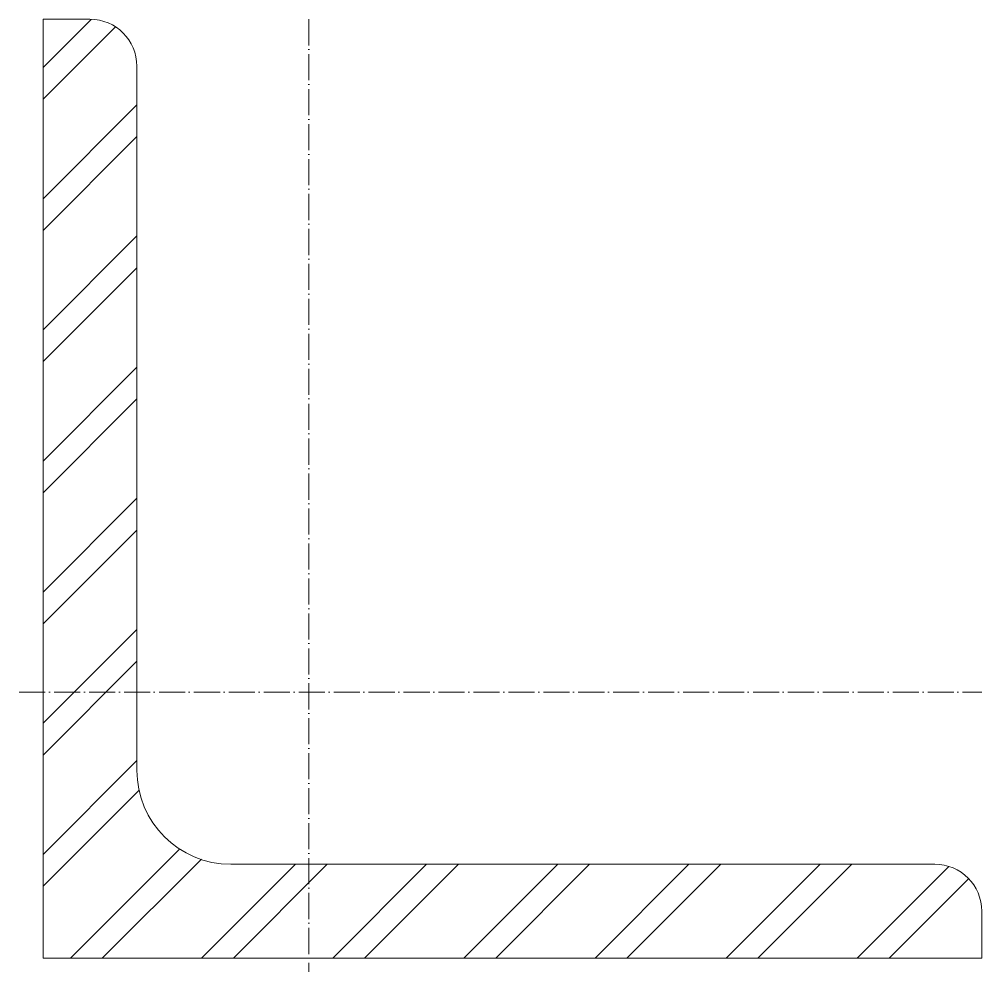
# Model space of a CAD drawing. Header units: metres. Extents: x -5 to 180, y -3 to 180.
import ezdxf

# ---------------------------------------------------------------- set-up
doc = ezdxf.new("R2010")
doc.units = ezdxf.units.M
doc.linetypes.add('MV_hartlijn_staal', pattern=[6.6, 5, -0.8, 0, -0.8])
doc.layers.add('A-DETL-GENF', color=92, linetype='Continuous', lineweight=18)

# ---------------------------------------------------------------- blocks, each defined once
blk = doc.blocks.new('28 Staalprofielen- L-2d - L180_18-3532989-00_0 Basismaterialen')
at = {"layer": 'A-DETL-GENF', "lineweight": 13}
h = blk.add_hatch(dxfattribs=at)
h.set_pattern_fill('FP_216', color=256, style=0, pattern_type=2)
h.set_pattern_definition([(45, (1758.247, -3728.567), (-12.57236, 12.57236), []), (45, (1758.247, -3709.517), (-12.57236, 12.57236), [])])
h.paths.add_polyline_path([(16.94, 0), (180, 0), (180, 9), (179.69, 11.33), (178.79, 13.5), (177.36, 15.36), (175.5, 16.79), (173.33, 17.69), (171, 18), (36, 18), (31.34, 18.61), (27, 20.41), (23.27, 23.27), (20.41, 27), (18.61, 31.34), (18, 36), (18, 171), (17.69, 173.33), (16.79, 175.5), (15.36, 177.36), (13.5, 178.79), (11.33, 179.69), (9, 180), (0, 180), (0, 0)])
at = {"layer": 'A-DETL-GENF'}
for p, q in [((9, 180), (0, 180)), ((0, 180), (0, 0)), ((18, 36), (18, 171)), ((171, 18), (36, 18)), ((180, 0), (180, 9)), ((0, 0), (180, 0))]:
    blk.add_line(p, q, dxfattribs=at)
at = {"layer": 'A-DETL-GENF', "linetype": 'MV_hartlijn_staal', "lineweight": 13}
for p, q in [((51, 180), (51, -2.6)), ((-4.56, 51), (180, 51))]:
    blk.add_line(p, q, dxfattribs=at)
at = {"layer": 'A-DETL-GENF'}
for centre, radius, start, end in [((9, 171), 9, 360, 90), ((36, 36), 18, 180, 270), ((171, 9), 9, 360, 90)]:
    blk.add_arc(centre, radius, start, end, dxfattribs=at)

msp = doc.modelspace()

# ---------------------------------------------------------------- block references
msp.add_blockref('28 Staalprofielen- L-2d - L180_18-3532989-00_0 Basismaterialen', (0, 0))

doc.saveas('drawing.dxf')
